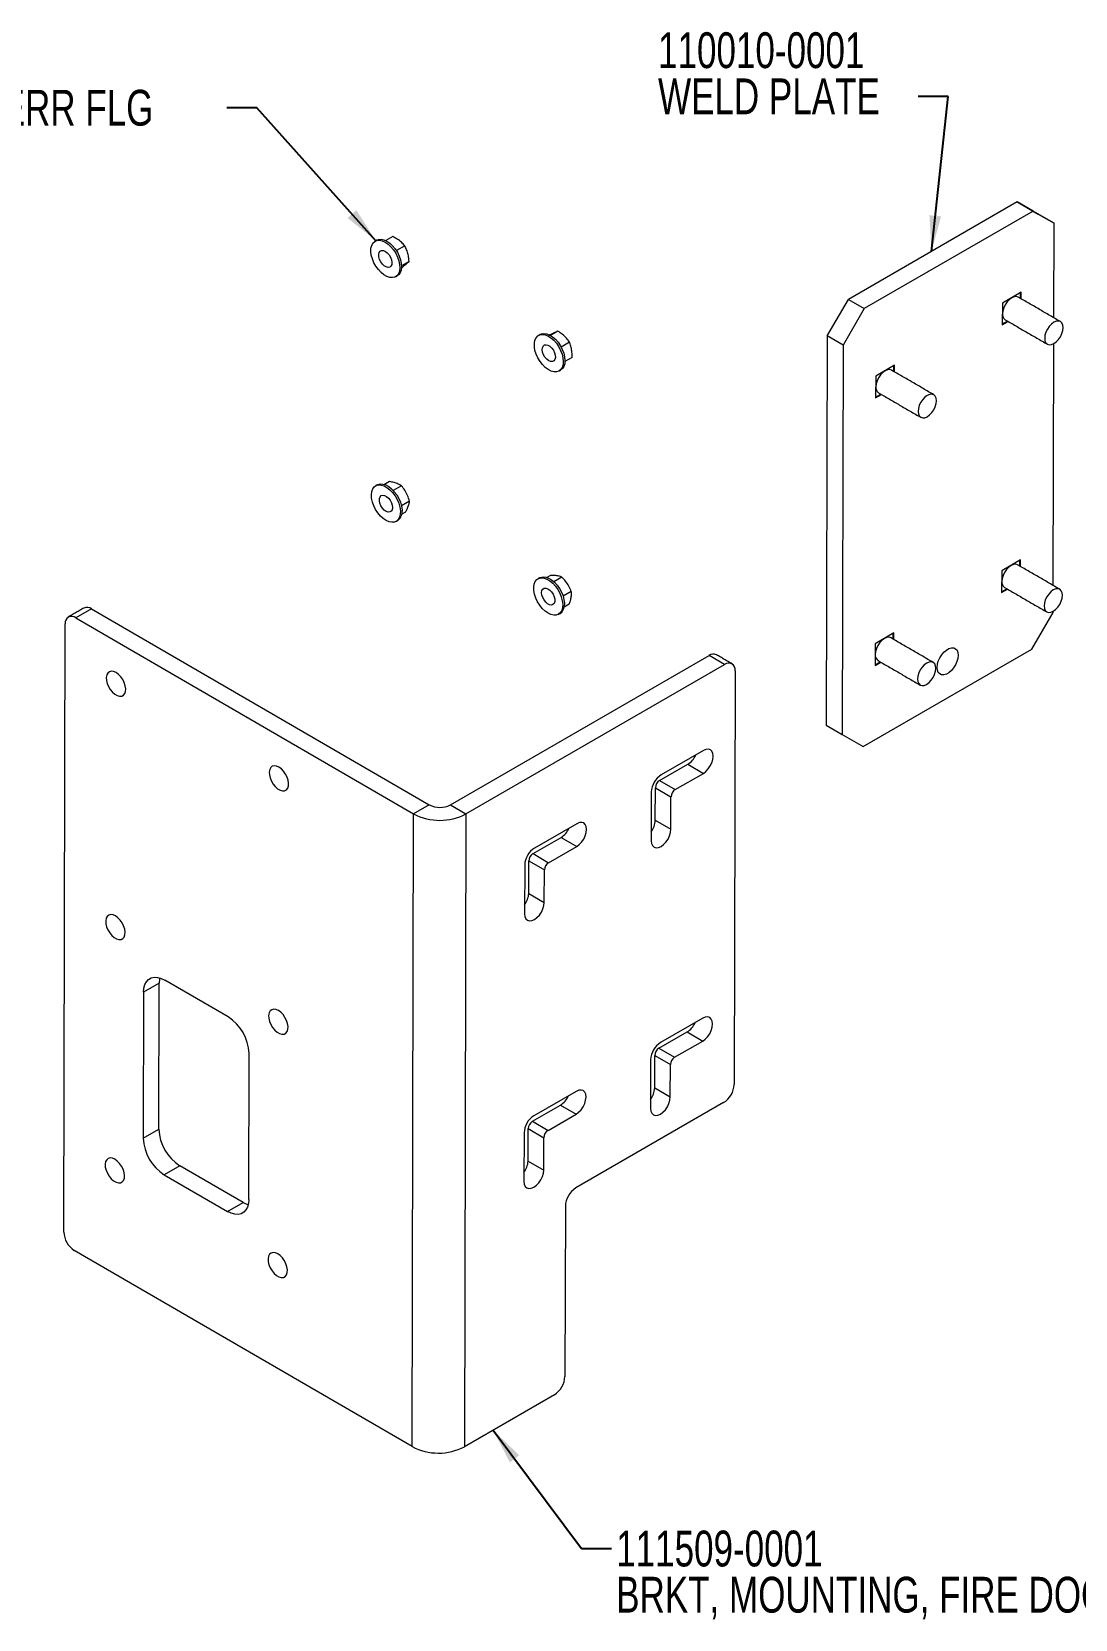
# Model space of a CAD drawing. Header units: inches. Extents: x 15.1 to 28.6, y 7 to 18.2.
# Drawn here: x 21.21 to 25.58, y 11.52 to 18.17 of the extents above; entities that cross this region are included whole.
import ezdxf

# ---------------------------------------------------------------- set-up
doc = ezdxf.new("R2010")
doc.units = ezdxf.units.IN
doc.header["$MEASUREMENT"] = 0
doc.layers.add('DIM', color=1, linetype='Continuous')
doc.styles.add('SLDTEXTSTYLE0', font='ARIAL.TTF', dxfattribs={"width": 0.7})
doc.styles.get("Standard").update_dxf_attribs({"font": 'ARIAL.TTF'})
doc.dimstyles.new('SLDDIMSTYLE1', dxfattribs={"dimtxt": 0.15, "dimasz": 0.15, "dimexe": 0, "dimexo": 0.0625, "dimgap": 0.0375, "dimtad": 0, "dimtih": 1, "dimtoh": 1, "dimdec": 0, "dimrnd": 1e-09, "dimzin": 0, "dimdsep": 46, "dimtxsty": 'Standard', "dimsah": 1, "dimcen": 0.09, "dimadec": 0, "dimazin": 0, "dimtfac": 1, "dimtdec": 0, "dimtofl": 0, "dimtmove": 0, "dimatfit": 3, "dimfxl": 0, "dimtolj": 1, "dimtzin": 0, "dimarcsym": 0})

# ---------------------------------------------------------------- blocks, each defined once
blk = doc.blocks.new('SW_NOTE_1')
at = {"layer": 'DIM', "color": 0, "char_height": 0.15, "attachment_point": 1, "style": 'SLDTEXTSTYLE0'}
for s, insert in [('24121-C05', (-2.2073, 0.2688)), ('NUT, 5/16-18 HX SERR FLG', (-2.2073, 0.0754))]:
    blk.add_mtext(s, dxfattribs=dict(at, insert=insert))
blk = doc.blocks.new('SW_NOTE_4')
at = {"layer": 'DIM', "color": 0, "char_height": 0.15, "attachment_point": 1, "style": 'SLDTEXTSTYLE0'}
for s, insert in [('111509-0001', (0.0198, 0.0751)), ('BRKT, MOUNTING, FIRE DOOR, RIGHT HAND MOUNT', (0.0198, -0.1183))]:
    blk.add_mtext(s, dxfattribs=dict(at, insert=insert))
blk = doc.blocks.new('SW_NOTE_5')
at = {"layer": 'DIM', "color": 0, "char_height": 0.15, "attachment_point": 1, "style": 'SLDTEXTSTYLE0'}
for s, insert in [('110010-0001', (-1.0896, 0.2687)), ('WELD PLATE', (-1.0896, 0.0754))]:
    blk.add_mtext(s, dxfattribs=dict(at, insert=insert))

msp = doc.modelspace()

# ---------------------------------------------------------------- linework, layer by layer
at = {"color": 7, "linetype": 'Continuous', "lineweight": 15}
for p, q in [((25.3355, 17.4526), (24.6284, 17.0444)), ((25.4018, 17.4142), (25.3355, 17.4526)), ((25.3355, 17.4526), (25.4237, 17.4017)), ((25.4018, 17.4142), (24.6947, 17.006)), ((25.49, 17.3633), (25.4018, 17.4142)), ((25.4237, 17.4017), (25.49, 17.3633)), ((25.489, 16.9672), (25.49, 17.3633)), ((22.7196, 17.3076), (22.6905, 17.2908)), ((22.77, 17.2691), (22.735, 17.2489)), ((22.7881, 17.2035), (22.7565, 17.1853)), ((24.5398, 16.8915), (24.6284, 17.0444)), ((24.6284, 17.0444), (24.6947, 17.006)), ((25.2733, 17.0291), (25.2731, 16.9382)), ((25.3521, 17.0746), (25.2733, 17.0291)), ((25.3494, 17.0483), (25.3495, 17.0731)), ((25.352, 17.0467), (25.3521, 17.0746)), ((24.6947, 17.006), (24.6061, 16.853)), ((23.4118, 16.911), (23.3808, 16.893)), ((24.5398, 16.8915), (24.536, 15.2606)), ((24.6061, 16.853), (24.5398, 16.8915)), ((25.2731, 16.9412), (25.2945, 16.9536)), ((25.2731, 16.9382), (25.2972, 16.9521)), ((23.4604, 16.8648), (23.4253, 16.8445)), ((24.6061, 16.853), (24.6023, 15.2221)), ((25.4864, 15.846), (25.4888, 16.8589)), ((23.471, 16.801), (23.4412, 16.7838)), ((24.8218, 16.7685), (24.7429, 16.7229)), ((24.8191, 16.7421), (24.8191, 16.7669)), ((24.8217, 16.7406), (24.8218, 16.7685)), ((24.7429, 16.7229), (24.7427, 16.632)), ((24.7427, 16.6351), (24.7642, 16.6475)), ((24.7427, 16.632), (24.7669, 16.6459)), ((22.7066, 16.281), (22.6856, 16.2689)), ((22.7567, 16.2634), (22.7223, 16.2435)), ((22.7902, 16.1996), (22.7563, 16.18)), ((22.7736, 16.1534), (22.7576, 16.1442)), ((25.2706, 15.9079), (25.2704, 15.8169)), ((25.3495, 15.9534), (25.2706, 15.9079)), ((25.3468, 15.927), (25.3468, 15.9518)), ((25.3494, 15.9255), (25.3495, 15.9534)), ((23.3807, 15.8881), (23.3658, 15.8795)), ((23.4285, 15.8811), (23.3947, 15.8616)), ((25.2704, 15.82), (25.2919, 15.8324)), ((25.2704, 15.8169), (25.2946, 15.8309)), ((23.4679, 15.8209), (23.4334, 15.801)), ((23.4594, 15.7677), (23.4376, 15.7551)), ((21.4577, 15.7484), (21.3923, 15.7106)), ((21.3923, 15.7106), (22.8074, 14.8893)), ((21.4577, 15.7484), (22.8728, 14.927)), ((25.3975, 15.5794), (25.4861, 15.7324)), ((25.4861, 15.7324), (25.4862, 15.7377)), ((21.342, 13.1371), (21.3479, 15.6853)), ((24.8192, 15.6472), (24.7403, 15.6017)), ((24.8164, 15.6209), (24.8165, 15.6457)), ((24.8191, 15.6193), (24.8192, 15.6472)), ((24.6904, 15.1712), (25.3975, 15.5794)), ((24.7403, 15.6017), (24.7401, 15.5108)), ((22.9611, 14.9269), (24.0448, 15.5525)), ((23.0266, 14.8889), (24.1102, 15.5145)), ((24.1102, 15.5145), (24.0448, 15.5525)), ((24.7401, 15.5139), (24.7616, 15.5263)), ((24.7401, 15.5108), (24.7642, 15.5247)), ((24.1543, 15.4891), (24.1502, 13.7563)), ((24.536, 15.2606), (24.6023, 15.2221)), ((24.6023, 15.2221), (24.6904, 15.1712)), ((23.8377, 15.029), (23.9555, 15.097)), ((24.0211, 15.1544), (23.8443, 15.0524)), ((23.9555, 15.097), (24.0209, 15.059)), ((23.8377, 15.029), (23.9031, 14.9911)), ((23.9031, 14.9911), (24.0209, 15.059)), ((23.8028, 14.9808), (23.8024, 14.7769)), ((23.8197, 14.8627), (23.82, 14.9984)), ((23.82, 14.9984), (23.8854, 14.9605)), ((22.8728, 14.927), (22.8074, 14.8893)), ((22.9611, 14.9269), (23.0266, 14.8889)), ((23.8851, 14.8247), (23.8854, 14.9605)), ((22.8011, 12.2391), (22.8074, 14.8893)), ((23.0266, 14.8889), (23.0203, 12.2388)), ((23.4908, 14.8483), (23.314, 14.7462)), ((23.8197, 14.8627), (23.8851, 14.8247)), ((23.3074, 14.7229), (23.4251, 14.7908)), ((23.4251, 14.7908), (23.4905, 14.7529)), ((23.3074, 14.7229), (23.3728, 14.6849)), ((23.3728, 14.6849), (23.4905, 14.7529)), ((23.2725, 14.6747), (23.272, 14.4708)), ((23.2893, 14.5565), (23.2897, 14.6923)), ((23.2897, 14.6923), (23.3551, 14.6543)), ((23.3548, 14.5186), (23.3551, 14.6543)), ((23.2893, 14.5565), (23.3548, 14.5186)), ((21.7416, 14.1801), (21.6762, 14.1424)), ((21.7402, 13.5685), (21.7416, 14.1801)), ((22.03, 14.0391), (21.7649, 14.193)), ((21.6762, 14.1424), (21.6748, 13.5308)), ((24.0185, 14.0332), (23.8417, 13.9312)), ((23.8351, 13.9078), (23.9528, 13.9758)), ((23.9528, 13.9758), (24.0182, 13.9378)), ((23.8351, 13.9078), (23.9005, 13.8698)), ((23.9005, 13.8698), (24.0182, 13.9378)), ((22.1167, 13.2743), (22.1182, 13.8859)), ((23.8002, 13.8596), (23.7997, 13.6557)), ((23.8171, 13.7414), (23.8174, 13.8772)), ((23.8174, 13.8772), (23.8828, 13.8393)), ((23.8825, 13.7035), (23.8828, 13.8393)), ((23.4881, 13.7271), (23.3114, 13.625)), ((23.8171, 13.7414), (23.8825, 13.7035)), ((23.3048, 13.6017), (23.4225, 13.6696)), ((23.3702, 13.5637), (23.4879, 13.6317)), ((23.4225, 13.6696), (23.4879, 13.6317)), ((24.1059, 13.6798), (23.4872, 13.3226)), ((21.6748, 13.5308), (21.7402, 13.5685)), ((23.2867, 13.4353), (23.287, 13.5711)), ((23.287, 13.5711), (23.3524, 13.5331)), ((23.3048, 13.6017), (23.3702, 13.5637)), ((23.2699, 13.5534), (23.2694, 13.3496)), ((23.3521, 13.3973), (23.3524, 13.5331)), ((23.2867, 13.4353), (23.3521, 13.3973)), ((21.8284, 13.4153), (21.763, 13.3775)), ((21.763, 13.3775), (22.0281, 13.2236)), ((22.0935, 13.2614), (21.8284, 13.4153)), ((22.0281, 13.2236), (22.0935, 13.2614)), ((23.4429, 13.2461), (23.4412, 12.5326)), ((22.8011, 12.2391), (21.3861, 13.0604)), ((23.3969, 12.4561), (23.0203, 12.2388))]:
    msp.add_line(p, q, dxfattribs=at)
at = {"color": 7, "linetype": 'Continuous', "lineweight": 15, "flags": 128}
for points in [[(22.7455, 17.2059), (22.7487, 17.1904), (22.7494, 17.1758), (22.7477, 17.1627), (22.7435, 17.1518), (22.7371, 17.1434), (22.7287, 17.1379), (22.7187, 17.1355), (22.7074, 17.1362), (22.6954, 17.1402), (22.6831, 17.1472), (22.6711, 17.1569), (22.6597, 17.1689), (22.6496, 17.1828), (22.6411, 17.1979), (22.6345, 17.2137), (22.6301, 17.2294), (22.6281, 17.2446), (22.6287, 17.2585), (22.6316, 17.2705), (22.637, 17.2802), (22.6444, 17.2872), (22.6536, 17.2912), (22.6643, 17.292), (22.676, 17.2897), (22.6882, 17.2842), (22.7005, 17.2758), (22.7122, 17.2649), (22.723, 17.2519), (22.7324, 17.2373), (22.74, 17.2218), (22.7455, 17.2059)], [(22.6529, 17.2922), (22.6607, 17.2953), (22.6714, 17.2961), (22.6831, 17.2937), (22.6953, 17.2882), (22.7075, 17.2799), (22.7193, 17.269), (22.7301, 17.2559), (22.7395, 17.2414), (22.7471, 17.2258), (22.7526, 17.21)], [(22.7146, 17.2102), (22.7163, 17.1999), (22.7156, 17.1908), (22.7125, 17.1838), (22.7073, 17.1794), (22.7005, 17.1781), (22.6926, 17.18), (22.6844, 17.1848), (22.6765, 17.1922), (22.6698, 17.2016), (22.6647, 17.212), (22.6618, 17.2226), (22.6612, 17.2324), (22.6632, 17.2405), (22.6674, 17.2463), (22.6734, 17.2491), (22.6809, 17.2489), (22.6891, 17.2455), (22.6972, 17.2393), (22.7046, 17.2308), (22.7105, 17.2208), (22.7146, 17.2102)], [(22.7526, 17.21), (22.7558, 17.1944), (22.7565, 17.1799), (22.7547, 17.1668), (22.7506, 17.1559), (22.7442, 17.1475), (22.7388, 17.1435)], [(25.34, 17.0537), (25.34, 17.0537), (25.332, 17.0562), (25.3227, 17.0552), (25.3127, 17.051), (25.3027, 17.0437), (25.2933, 17.0338), (25.2853, 17.0221), (25.2791, 17.0094), (25.2753, 16.9964), (25.2739, 16.9841)], [(23.4329, 16.7992), (23.4342, 16.7844), (23.4331, 16.7709), (23.4295, 16.7594), (23.4236, 16.7504), (23.4157, 16.7441), (23.406, 16.7409), (23.395, 16.7409), (23.3831, 16.7441), (23.3709, 16.7504), (23.3587, 16.7595), (23.3472, 16.771), (23.3367, 16.7844), (23.3277, 16.7993), (23.3206, 16.815), (23.3157, 16.8308), (23.3131, 16.8462), (23.3131, 16.8604), (23.3154, 16.873), (23.3202, 16.8833), (23.3271, 16.891), (23.336, 16.8957), (23.3464, 16.8973), (23.3579, 16.8957), (23.37, 16.891), (23.3823, 16.8833), (23.3942, 16.8729), (23.4053, 16.8604), (23.415, 16.8461), (23.4231, 16.8308), (23.4291, 16.8149), (23.4329, 16.7992)], [(23.3376, 16.8974), (23.3431, 16.8998), (23.3534, 16.9014), (23.3649, 16.8998), (23.3771, 16.895), (23.3893, 16.8873), (23.4013, 16.877), (23.4123, 16.8645), (23.4221, 16.8502), (23.4302, 16.8349), (23.4362, 16.819), (23.44, 16.8033)], [(25.4507, 16.8815), (25.452, 16.8707), (25.4558, 16.8622), (25.4619, 16.8565), (25.4699, 16.854), (25.4793, 16.8549), (25.4893, 16.8592), (25.4993, 16.8665), (25.5086, 16.8763), (25.5166, 16.888), (25.5228, 16.9008), (25.5267, 16.9138), (25.528, 16.9261), (25.5267, 16.9369), (25.5229, 16.9454), (25.5168, 16.9511), (25.5088, 16.9536), (25.4995, 16.9526), (25.4895, 16.9484), (25.4795, 16.9411), (25.4701, 16.9312), (25.4621, 16.9195), (25.4559, 16.9068), (25.452, 16.8938), (25.4507, 16.8815)], [(23.4005, 16.81), (23.401, 16.8002), (23.3991, 16.7921), (23.3948, 16.7864), (23.3887, 16.7835), (23.3813, 16.7838), (23.3731, 16.7873), (23.365, 16.7935), (23.3576, 16.802), (23.3517, 16.812), (23.3476, 16.8226), (23.3459, 16.8329), (23.3467, 16.842), (23.3498, 16.849), (23.355, 16.8533), (23.3619, 16.8546), (23.3698, 16.8527), (23.378, 16.8478), (23.3858, 16.8403), (23.3926, 16.831), (23.3976, 16.8205), (23.4005, 16.81)], [(23.44, 16.8033), (23.4413, 16.7885), (23.4401, 16.775), (23.4365, 16.7635), (23.4307, 16.7544), (23.4235, 16.7486)], [(24.8097, 16.7475), (24.8097, 16.7476), (24.8017, 16.75), (24.7924, 16.7491), (24.7824, 16.7448), (24.7723, 16.7375), (24.763, 16.7277), (24.755, 16.716), (24.7488, 16.7032), (24.7449, 16.6902), (24.7436, 16.6779)], [(24.9204, 16.5753), (24.9217, 16.5645), (24.9255, 16.556), (24.9316, 16.5503), (24.9396, 16.5479), (24.9489, 16.5488), (24.9589, 16.553), (24.9689, 16.5603), (24.9783, 16.5702), (24.9863, 16.5819), (24.9925, 16.5947), (24.9964, 16.6077), (24.9977, 16.62), (24.9964, 16.6307), (24.9926, 16.6393), (24.9864, 16.645), (24.9785, 16.6474), (24.9691, 16.6465), (24.9591, 16.6422), (24.9491, 16.6349), (24.9398, 16.6251), (24.9318, 16.6134), (24.9256, 16.6006), (24.9217, 16.5876), (24.9204, 16.5753)], [(22.7486, 16.133), (22.7434, 16.1231), (22.7362, 16.1159), (22.727, 16.1117), (22.7164, 16.1106), (22.7048, 16.1127), (22.6926, 16.118), (22.6804, 16.1262), (22.6686, 16.1369), (22.6577, 16.1498), (22.6482, 16.1642), (22.6404, 16.1797), (22.6347, 16.1956), (22.6314, 16.2112), (22.6304, 16.2258), (22.632, 16.239), (22.636, 16.2501), (22.6422, 16.2587), (22.6505, 16.2645), (22.6604, 16.2672), (22.6716, 16.2666), (22.6835, 16.2629), (22.6958, 16.2561), (22.7079, 16.2466), (22.7193, 16.2348), (22.7296, 16.221), (22.7383, 16.206), (22.745, 16.1902), (22.7495, 16.1744), (22.7517, 16.1592), (22.7514, 16.1452), (22.7486, 16.133)], [(22.6553, 16.2674), (22.6576, 16.2686), (22.6675, 16.2712), (22.6786, 16.2707), (22.6906, 16.267), (22.7029, 16.2602), (22.715, 16.2507), (22.7264, 16.2389), (22.7366, 16.2251), (22.7453, 16.2101), (22.7521, 16.1943), (22.7566, 16.1785), (22.7588, 16.1633), (22.7584, 16.1493), (22.7557, 16.1371)], [(22.7173, 16.1635), (22.7135, 16.1573), (22.7077, 16.1538), (22.7004, 16.1535), (22.6923, 16.1564), (22.6842, 16.1621), (22.6766, 16.1702), (22.6703, 16.18), (22.6659, 16.1906), (22.6637, 16.201), (22.664, 16.2104), (22.6666, 16.2178), (22.6715, 16.2227), (22.6781, 16.2246), (22.6858, 16.2233), (22.6941, 16.219), (22.702, 16.212), (22.709, 16.2029), (22.7144, 16.1926), (22.7178, 16.182), (22.7188, 16.172), (22.7173, 16.1635)], [(25.3374, 15.9325), (25.3374, 15.9325), (25.3294, 15.9349), (25.3201, 15.934), (25.3101, 15.9298), (25.3001, 15.9225), (25.2907, 15.9126), (25.2827, 15.9009), (25.2765, 15.8881), (25.2726, 15.8751), (25.2713, 15.8628)], [(23.431, 15.7535), (23.4278, 15.7417), (23.4222, 15.7322), (23.4145, 15.7255), (23.4051, 15.7219), (23.3943, 15.7214), (23.3825, 15.7242), (23.3703, 15.73), (23.3581, 15.7387), (23.3464, 15.7498), (23.3357, 15.7631), (23.3265, 15.7778), (23.3191, 15.7934), (23.3139, 15.8092), (23.311, 15.8247), (23.3105, 15.8391), (23.3126, 15.8519), (23.317, 15.8626), (23.3236, 15.8707), (23.3322, 15.8759), (23.3424, 15.878), (23.3537, 15.8768), (23.3658, 15.8725), (23.3781, 15.8653), (23.3901, 15.8553), (23.4013, 15.843), (23.4113, 15.829), (23.4196, 15.8138), (23.426, 15.7979), (23.4301, 15.7822), (23.4318, 15.7672), (23.431, 15.7535)], [(23.3353, 15.8781), (23.3393, 15.88), (23.3495, 15.8821), (23.3608, 15.8809), (23.3729, 15.8766), (23.3852, 15.8693), (23.3972, 15.8594), (23.4084, 15.8471), (23.4184, 15.8331), (23.4267, 15.8178), (23.4331, 15.802), (23.4372, 15.7863), (23.4389, 15.7713), (23.4381, 15.7576)], [(23.3984, 15.7786), (23.3958, 15.7711), (23.3911, 15.766), (23.3845, 15.764), (23.3768, 15.7651), (23.3686, 15.7693), (23.3606, 15.7762), (23.3535, 15.7852), (23.348, 15.7954), (23.3446, 15.806), (23.3435, 15.8161), (23.3449, 15.8247), (23.3486, 15.831), (23.3542, 15.8346), (23.3614, 15.8351), (23.3695, 15.8324), (23.3777, 15.8268), (23.3853, 15.8188), (23.3917, 15.8091), (23.3962, 15.7985), (23.3985, 15.7881), (23.3984, 15.7786)], [(25.4481, 15.7602), (25.4494, 15.7495), (25.4532, 15.7409), (25.4593, 15.7352), (25.4673, 15.7328), (25.4766, 15.7337), (25.4866, 15.738), (25.4966, 15.7453), (25.506, 15.7551), (25.514, 15.7668), (25.5202, 15.7796), (25.5241, 15.7926), (25.5254, 15.8049), (25.5241, 15.8157), (25.5203, 15.8242), (25.5142, 15.8299), (25.5062, 15.8323), (25.4968, 15.8314), (25.4868, 15.8272), (25.4768, 15.8199), (25.4675, 15.81), (25.4595, 15.7983), (25.4533, 15.7855), (25.4494, 15.7725), (25.4481, 15.7602)], [(24.8071, 15.6263), (24.807, 15.6263), (24.7991, 15.6288), (24.7897, 15.6279), (24.7797, 15.6236), (24.7697, 15.6163), (24.7604, 15.6065), (24.7524, 15.5948), (24.7462, 15.582), (24.7423, 15.569), (24.741, 15.5567)], [(25.0885, 15.5537), (25.0872, 15.5408), (25.0834, 15.5271), (25.0773, 15.5135), (25.0693, 15.5008), (25.0599, 15.4896), (25.0495, 15.4807), (25.0389, 15.4746), (25.0285, 15.4715), (25.0191, 15.4718), (25.0112, 15.4753), (25.0051, 15.482), (25.0014, 15.4913), (25.0001, 15.5027), (25.0014, 15.5157), (25.0052, 15.5293), (25.0113, 15.5429), (25.0193, 15.5557), (25.0288, 15.5668), (25.0391, 15.5757), (25.0498, 15.5819), (25.0601, 15.5849), (25.0695, 15.5847), (25.0775, 15.5811), (25.0835, 15.5745), (25.0873, 15.5652), (25.0885, 15.5537)], [(24.9177, 15.4541), (24.919, 15.4433), (24.9229, 15.4348), (24.929, 15.4291), (24.937, 15.4266), (24.9463, 15.4276), (24.9563, 15.4318), (24.9663, 15.4391), (24.9757, 15.449), (24.9837, 15.4607), (24.9898, 15.4734), (24.9937, 15.4864), (24.9951, 15.4987), (24.9938, 15.5095), (24.9899, 15.518), (24.9838, 15.5237), (24.9758, 15.5262), (24.9665, 15.5253), (24.9565, 15.521), (24.9465, 15.5137), (24.9372, 15.5039), (24.9291, 15.4922), (24.923, 15.4794), (24.9191, 15.4664), (24.9177, 15.4541)], [(21.5608, 15.4811), (21.5507, 15.4855), (21.5412, 15.4867), (21.5329, 15.4846), (21.5264, 15.4793), (21.522, 15.4712), (21.5201, 15.4607), (21.5207, 15.4486), (21.5238, 15.4356), (21.5293, 15.4225), (21.5367, 15.4102), (21.5456, 15.3993), (21.5555, 15.3907), (21.5656, 15.3848), (21.5755, 15.382), (21.5845, 15.3824), (21.5919, 15.3862), (21.5974, 15.3929), (21.6006, 15.4023), (21.6012, 15.4136), (21.5994, 15.4263), (21.595, 15.4395), (21.5886, 15.4523), (21.5803, 15.464), (21.5709, 15.4738), (21.5608, 15.4811)], [(24.0209, 15.059), (24.0316, 15.0668), (24.0416, 15.0774), (24.0501, 15.0899), (24.0567, 15.1036), (24.0609, 15.1175), (24.0623, 15.1306), (24.061, 15.1422), (24.0569, 15.1513), (24.0503, 15.1574), (24.0418, 15.16), (24.0318, 15.159), (24.0211, 15.1544)], [(22.2431, 15.0851), (22.233, 15.0895), (22.2235, 15.0907), (22.2153, 15.0885), (22.2087, 15.0833), (22.2044, 15.0751), (22.2024, 15.0647), (22.2031, 15.0526), (22.2062, 15.0396), (22.2116, 15.0265), (22.219, 15.0141), (22.2279, 15.0033), (22.2378, 14.9947), (22.248, 14.9887), (22.2579, 14.9859), (22.2668, 14.9864), (22.2743, 14.9901), (22.2798, 14.9969), (22.2829, 15.0062), (22.2836, 15.0176), (22.2817, 15.0303), (22.2774, 15.0434), (22.2709, 15.0562), (22.2627, 15.0679), (22.2532, 15.0778), (22.2431, 15.0851)], [(23.4905, 14.7529), (23.5012, 14.7607), (23.5112, 14.7712), (23.5198, 14.7837), (23.5264, 14.7974), (23.5306, 14.8113), (23.532, 14.8245), (23.5306, 14.836), (23.5265, 14.8451), (23.52, 14.8512), (23.5114, 14.8538), (23.5015, 14.8528), (23.4908, 14.8483)], [(23.8024, 14.7769), (23.8037, 14.7654), (23.8078, 14.7563), (23.8144, 14.7502), (23.8229, 14.7476), (23.8329, 14.7486), (23.8436, 14.7531), (23.8543, 14.7609), (23.8643, 14.7715), (23.8729, 14.784), (23.8795, 14.7977), (23.8836, 14.8115), (23.8851, 14.8247)], [(23.272, 14.4708), (23.2734, 14.4593), (23.2775, 14.4501), (23.2841, 14.4441), (23.2926, 14.4414), (23.3026, 14.4424), (23.3133, 14.447), (23.324, 14.4548), (23.334, 14.4653), (23.3426, 14.4778), (23.3492, 14.4915), (23.3533, 14.5054), (23.3548, 14.5186)], [(21.5584, 14.4618), (21.5483, 14.4662), (21.5388, 14.4674), (21.5305, 14.4653), (21.524, 14.46), (21.5196, 14.4519), (21.5177, 14.4415), (21.5183, 14.4294), (21.5214, 14.4163), (21.5269, 14.4033), (21.5343, 14.3909), (21.5432, 14.3801), (21.5531, 14.3714), (21.5633, 14.3655), (21.5731, 14.3627), (21.5821, 14.3632), (21.5895, 14.3669), (21.595, 14.3736), (21.5982, 14.383), (21.5989, 14.3944), (21.597, 14.407), (21.5927, 14.4202), (21.5862, 14.433), (21.578, 14.4447), (21.5685, 14.4545), (21.5584, 14.4618)], [(21.6762, 14.1424), (21.6776, 14.1593), (21.6816, 14.1741), (21.6882, 14.1864), (21.6971, 14.1959), (21.708, 14.2021), (21.7206, 14.205), (21.7346, 14.2044), (21.7495, 14.2003), (21.7649, 14.193)], [(21.7441, 14.2022), (21.743, 14.197), (21.7416, 14.1801)], [(22.2407, 14.0658), (22.2306, 14.0702), (22.2211, 14.0714), (22.2129, 14.0692), (22.2064, 14.064), (22.202, 14.0558), (22.2001, 14.0454), (22.2007, 14.0333), (22.2038, 14.0203), (22.2092, 14.0072), (22.2166, 13.9949), (22.2256, 13.984), (22.2354, 13.9754), (22.2456, 13.9694), (22.2555, 13.9666), (22.2644, 13.9671), (22.2719, 13.9708), (22.2774, 13.9776), (22.2805, 13.9869), (22.2812, 13.9983), (22.2793, 14.011), (22.275, 14.0241), (22.2685, 14.0369), (22.2603, 14.0486), (22.2508, 14.0585), (22.2407, 14.0658)], [(24.0182, 13.9378), (24.0289, 13.9456), (24.0389, 13.9561), (24.0475, 13.9687), (24.0541, 13.9823), (24.0583, 13.9962), (24.0597, 14.0094), (24.0583, 14.0209), (24.0542, 14.03), (24.0477, 14.0361), (24.0391, 14.0388), (24.0292, 14.0378), (24.0185, 14.0332)], [(23.4879, 13.6317), (23.4986, 13.6395), (23.5086, 13.65), (23.5172, 13.6625), (23.5238, 13.6762), (23.5279, 13.6901), (23.5294, 13.7032), (23.528, 13.7148), (23.5239, 13.7239), (23.5173, 13.73), (23.5088, 13.7326), (23.4988, 13.7316), (23.4881, 13.7271)], [(23.7997, 13.6557), (23.8011, 13.6442), (23.8052, 13.6351), (23.8118, 13.629), (23.8203, 13.6264), (23.8303, 13.6273), (23.841, 13.6319), (23.8517, 13.6397), (23.8617, 13.6502), (23.8703, 13.6628), (23.8769, 13.6764), (23.881, 13.6903), (23.8825, 13.7035)], [(21.556, 13.4426), (21.5459, 13.4469), (21.5364, 13.4481), (21.5281, 13.446), (21.5216, 13.4407), (21.5173, 13.4326), (21.5153, 13.4222), (21.5159, 13.4101), (21.5191, 13.3971), (21.5245, 13.384), (21.5319, 13.3716), (21.5408, 13.3608), (21.5507, 13.3521), (21.5609, 13.3462), (21.5708, 13.3434), (21.5797, 13.3439), (21.5871, 13.3476), (21.5926, 13.3543), (21.5958, 13.3637), (21.5965, 13.3751), (21.5946, 13.3877), (21.5903, 13.4009), (21.5838, 13.4137), (21.5756, 13.4254), (21.5661, 13.4352), (21.556, 13.4426)], [(23.2694, 13.3496), (23.2708, 13.338), (23.2749, 13.3289), (23.2814, 13.3228), (23.29, 13.3202), (23.2999, 13.3212), (23.3106, 13.3257), (23.3214, 13.3336), (23.3313, 13.3441), (23.3399, 13.3566), (23.3465, 13.3703), (23.3507, 13.3842), (23.3521, 13.3973)], [(22.1167, 13.2743), (22.1154, 13.2574), (22.1113, 13.2425), (22.1048, 13.2302), (22.0959, 13.2208), (22.085, 13.2145), (22.0723, 13.2117), (22.0584, 13.2122), (22.0435, 13.2163), (22.0281, 13.2236)], [(22.0935, 13.2614), (22.1089, 13.254), (22.1143, 13.2522)], [(22.2384, 13.0465), (22.2282, 13.0509), (22.2188, 13.0521), (22.2105, 13.05), (22.204, 13.0447), (22.1996, 13.0366), (22.1977, 13.0261), (22.1983, 13.014), (22.2014, 13.001), (22.2068, 12.9879), (22.2143, 12.9756), (22.2232, 12.9647), (22.233, 12.9561), (22.2432, 12.9501), (22.2531, 12.9473), (22.2621, 12.9478), (22.2695, 12.9516), (22.275, 12.9583), (22.2782, 12.9677), (22.2788, 12.979), (22.2769, 12.9917), (22.2726, 13.0048), (22.2662, 13.0176), (22.2579, 13.0293), (22.2485, 13.0392), (22.2384, 13.0465)]]:
    msp.add_lwpolyline(points, dxfattribs=at)
at = {"color": 7, "linetype": 'Continuous', "lineweight": 15}
for centre, radius, start, end in [((25.3011, 16.9813), 0.0273, 174.15147, 234.22585), ((24.7708, 16.6751), 0.0273, 174.15102, 234.22531), ((22.7242, 16.1469), 0.0329, 300.96478, 342.72268), ((25.2985, 15.8601), 0.0273, 174.15139, 234.22607), ((21.3749, 15.6895), 0.0273, 50.52932, 188.94564), ((21.4393, 15.7235), 0.0309, 53.55957, 114.92286), ((23.4015, 15.7603), 0.0367, 302.32282, 355.6848), ((24.0629, 15.5287), 0.0299, 63.98433, 127.30882), ((24.1274, 15.4935), 0.0272, 350.65421, 129.33529), ((24.7682, 15.5539), 0.0273, 174.15093, 234.22553), ((23.9075, 15.1721), 0.0891, 302.5457, 336.01203), ((23.8928, 14.9765), 0.0901, 122.58575, 177.23553), ((23.8585, 14.9966), 0.0385, 122.58566, 177.23556), ((23.9239, 14.9586), 0.0385, 122.58572, 177.23555), ((22.9171, 15.012), 0.0958, 242.45077, 297.37069), ((22.9173, 15.0981), 0.236, 242.23233, 297.58914), ((23.3772, 14.8659), 0.0891, 302.54572, 336.01197), ((23.7308, 14.8669), 0.089, 323.62893, 357.29235), ((23.3625, 14.6703), 0.0901, 122.58576, 177.23549), ((23.3281, 14.6904), 0.0385, 122.58582, 177.2355), ((23.3935, 14.6525), 0.0385, 122.58587, 177.23549), ((23.2005, 14.5607), 0.089, 323.62899, 357.29237), ((21.9271, 13.8779), 0.1913, 2.38539, 57.43596), ((23.9049, 14.0509), 0.0891, 302.5466, 336.01113), ((23.8902, 13.8552), 0.0901, 122.58583, 177.23545), ((23.8558, 13.8754), 0.0385, 122.58523, 177.23546), ((23.9212, 13.8374), 0.0385, 122.58631, 177.23496), ((23.3746, 13.7447), 0.0891, 302.54662, 336.01106), ((23.7282, 13.7457), 0.089, 323.62842, 357.29281), ((24.054, 13.7609), 0.0963, 302.58579, 357.23544), ((21.9313, 13.5765), 0.1913, 182.38844, 237.4329), ((23.3599, 13.5491), 0.0901, 122.58585, 177.23541), ((23.3255, 13.5692), 0.0385, 122.58538, 177.2354), ((21.8659, 13.5387), 0.1913, 182.3854, 237.43594), ((23.3909, 13.5312), 0.0385, 122.58646, 177.2349), ((23.1978, 13.4395), 0.089, 323.62848, 357.29284), ((23.539, 13.2415), 0.0963, 122.58587, 177.23544), ((21.4379, 13.1413), 0.096, 182.51597, 237.30541), ((23.345, 12.5373), 0.0963, 302.58598, 357.23522), ((22.9111, 12.4479), 0.236, 242.23232, 297.58911)]:
    msp.add_arc(centre, radius, start, end, dxfattribs=at)
for points in [[(22.6529, 17.2922), (22.6458, 17.2881)], [(22.7317, 17.1394), (22.7388, 17.1435)], [(25.5168, 16.9511), (25.34, 17.0537)], [(25.2851, 16.9591), (25.4619, 16.8565)], [(23.3376, 16.8974), (23.3306, 16.8933)], [(23.4164, 16.7446), (23.4235, 16.7486)], [(24.9865, 16.6449), (24.8097, 16.7475)], [(24.7548, 16.6529), (24.9316, 16.5503)], [(22.6553, 16.2674), (22.6482, 16.2633)], [(22.7341, 16.1146), (22.7412, 16.1186)], [(25.5142, 15.8299), (25.3374, 15.9325)], [(23.3353, 15.8781), (23.3282, 15.874)], [(25.2825, 15.8379), (25.4593, 15.7353)], [(21.4263, 15.7515), (21.3609, 15.7138)], [(23.4141, 15.7253), (23.4211, 15.7293)], [(24.9839, 15.5237), (24.8071, 15.6263)], [(24.1414, 15.5176), (24.076, 15.5556)], [(24.7522, 15.5317), (24.929, 15.4291)]]:
    msp.add_open_spline(points, degree=1, dxfattribs=at)
for points, knots in [([(22.77, 17.2691), (22.7656, 17.274), (22.7568, 17.2841), (22.7395, 17.2971), (22.7261, 17.3042), (22.7196, 17.3076)], [0, 0, 0, 0, 0.334963, 0.679834, 1, 1, 1, 1]), ([(22.7881, 17.2035), (22.7875, 17.2094), (22.7863, 17.2226), (22.7818, 17.2424), (22.7756, 17.2581), (22.7712, 17.2666), (22.77, 17.2691)], [0, 0, 0, 0, 0.247787, 0.55513, 0.871948, 1, 1, 1, 1]), ([(22.7558, 17.1765), (22.7606, 17.1801), (22.7703, 17.1876), (22.7812, 17.1968), (22.7859, 17.2013), (22.7881, 17.2035)], [0, 0, 0, 0, 0.334962, 0.679834, 1, 1, 1, 1]), ([(23.4118, 16.911), (23.4088, 16.9097), (23.4028, 16.9072), (23.3898, 16.9012), (23.3791, 16.8959), (23.3739, 16.8934)], [0, 0, 0, 0, 0.334963, 0.679834, 1, 1, 1, 1]), ([(23.4604, 16.8648), (23.4562, 16.8706), (23.4478, 16.8823), (23.4312, 16.898), (23.4181, 16.9068), (23.4118, 16.911)], [0, 0, 0, 0, 0.334962, 0.679834, 1, 1, 1, 1]), ([(23.471, 16.801), (23.4711, 16.8067), (23.4712, 16.8196), (23.4689, 16.8389), (23.4646, 16.8541), (23.4613, 16.8624), (23.4604, 16.8648)], [0, 0, 0, 0, 0.247786, 0.555129, 0.871947, 1, 1, 1, 1]), ([(22.7567, 16.2634), (22.7523, 16.266), (22.7436, 16.2714), (22.7264, 16.2773), (22.713, 16.2798), (22.7066, 16.281)], [0, 0, 0, 0, 0.334962, 0.679834, 1, 1, 1, 1]), ([(22.7902, 16.1996), (22.7877, 16.2073), (22.7826, 16.2231), (22.7711, 16.2447), (22.7614, 16.2573), (22.7567, 16.2634)], [0, 0, 0, 0, 0.334962, 0.679834, 1, 1, 1, 1]), ([(22.7736, 16.1534), (22.7759, 16.1577), (22.781, 16.1674), (22.7867, 16.1815), (22.7893, 16.1922), (22.79, 16.1979), (22.7902, 16.1996)], [0, 0, 0, 0, 0.247786, 0.55513, 0.871947, 1, 1, 1, 1]), ([(23.4285, 15.8811), (23.4244, 15.8826), (23.4162, 15.8856), (23.3998, 15.8879), (23.3869, 15.888), (23.3807, 15.8881)], [0, 0, 0, 0, 0.334962, 0.679834, 1, 1, 1, 1]), ([(23.4679, 15.8209), (23.4647, 15.8283), (23.4584, 15.8432), (23.4449, 15.8637), (23.4338, 15.8755), (23.4285, 15.8811)], [0, 0, 0, 0, 0.334962, 0.679834, 1, 1, 1, 1]), ([(23.4594, 15.7677), (23.4611, 15.7726), (23.4647, 15.7835), (23.468, 15.7997), (23.4686, 15.8122), (23.468, 15.819), (23.4679, 15.8209)], [0, 0, 0, 0, 0.247786, 0.55513, 0.871947, 1, 1, 1, 1])]:
    msp.add_open_spline(points, degree=3, knots=knots, dxfattribs=at)

# ---------------------------------------------------------------- block references
at = {"layer": 'DIM'}
for name, p in [('SW_NOTE_5', (24.9208, 17.8943)), ('SW_NOTE_1', (22.0256, 17.8466)), ('SW_NOTE_4', (23.636, 11.8121))]:
    msp.add_blockref(name, p, dxfattribs=at)

# ---------------------------------------------------------------- leaders
for points in [[(24.9765, 17.2454), (25.0458, 17.8943), (24.9208, 17.8943)], [(22.6492, 17.2898), (22.1506, 17.8466), (22.0256, 17.8466)], [(23.1403, 12.3081), (23.511, 11.8121), (23.636, 11.8121)]]:
    msp.add_leader(points, dimstyle='SLDDIMSTYLE1', override={"dimscale": 1, "dimgap": 0.0375, "dimtad": 0, "dimclrd": 0}, dxfattribs=at)

doc.saveas('drawing.dxf')
